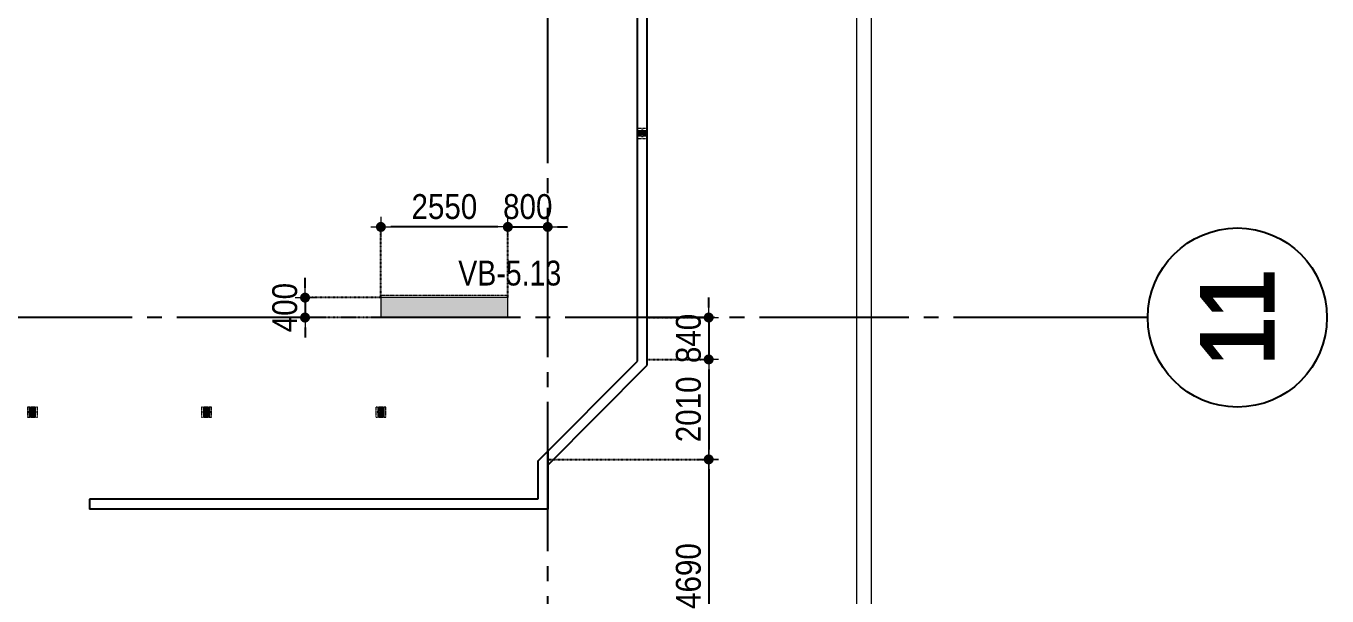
# Model space of a CAD drawing. Header units: millimetres. Extents: x -3973692 to -2843767, y 592734 to 838475.
# Drawn here: x -3459423 to -3433292, y 678236 to 689690 of the extents above; entities that cross this region are included whole.
import ezdxf
from ezdxf.enums import TextEntityAlignment as Align

# ---------------------------------------------------------------- set-up
doc = ezdxf.new("R2010")
doc.units = ezdxf.units.MM
doc.header["$MEASUREMENT"] = 0
doc.header["$PDMODE"] = 3
doc.header["$PDSIZE"] = -20
for name, pattern in [('CHG_XX_Cot_Tang 1$0$CENTER', [20.2, 12.7, -2.5, 2.5, -2.5]), ('CHG_XX_Cot_Tang 1$0$CENTER2', [28.575, 19.05, -3.175, 3.175, -3.175]), ('CHG_XX_Cot_Tang 1$0$HIDDEN', [0.375, 0.25, -0.125]), ('CHG_XX_Cot_Tang 1$0$MB_Luoi truc$0$HTT Hidden 21', [3, 2, -1]), ('CHG_XX_Luoi truc$0$MB_Luoi truc$0$Center101', [13, 10, -1, 1, -1]), ('DIVIDE2', [15.875, 6.35, -3.175, 0, -3.175, 0, -3.175]), ('HIDDEN5', [2.8375, 1.25, -1.5875])]:
    doc.linetypes.add(name, pattern=pattern)
doc.layers.get('0').update_dxf_attribs({"lineweight": 9})
doc.layers.get('Defpoints').update_dxf_attribs({"color": 10, "lineweight": 0})
for name, color, linetype, lineweight in [("'S_General_Dim_1", 1, 'Continuous', 18), ("'S_General_Divide_3 Intermediate", 3, 'DIVIDE2', 40), ("CHG_XX_Cot_Tang 1$0$'S_Steel_Cont_2 Normal", 2, 'Continuous', 25), ("CHG_XX_Cot_Tang 1$0$'S_Steel_Cont_2 Normal_Plate", 150, 'Continuous', 15), ('CHG_XX_Cot_Tang 1$0$Cot thep', 51, 'Continuous', 15), ('CHG_XX_Cot_Tang 1$0$Net thay Tuong', 3, 'Continuous', 20), ('CHG_XX_Cot_Tang 1$0$NS-Pier', 150, 'Continuous', 9), ('CHG_XX_Cot_Tang 1$0$NS-Pier @ 1', 150, 'Continuous', 9), ('CHG_XX_Cot_Tang 1$0$NS-Pier @ 100', 150, 'Continuous', 9), ('CHG_XX_Cot_Tang 1$0$NS-Pier @ 150 VP1', 150, 'Continuous', 9), ('CHG_XX_Cot_Tang 1$0$NS-Pier @ 150 VP2', 150, 'Continuous', 9), ('CHG_XX_Cot_Tang 1$0$NS-Pier @ 150 VP3', 150, 'Continuous', 9), ('CHG_XX_Cot_Tang 1$0$NS-Pier @ 150 VP4', 150, 'Continuous', 9), ('CHG_XX_Cot_Tang 1$0$NS-Pier @ 150 VP5', 150, 'Continuous', 9), ('CHG_XX_Cot_Tang 1$0$NS-Pier @ 150 VP6', 150, 'Continuous', 9), ('CHG_XX_Cot_Tang 1$0$NS-Pier @ 150 VP7', 150, 'Continuous', 9), ('CHG_XX_Cot_Tang 1$0$NS-Pier @ 150 VP8', 150, 'Continuous', 9), ('CHG_XX_Cot_Tang 1$0$NS-Pier @ 150 VP9', 150, 'Continuous', 9), ('CHG_XX_Cot_Tang 1$0$NS-Pier @ 150 VPModel', 150, 'Continuous', 9), ('CHG_XX_Cot_Tang 1$0$NS-Pier @ 200 VP11', 150, 'Continuous', 9), ('CHG_XX_Cot_Tang 1$0$NS-Pier @ 200 VP12', 150, 'Continuous', 9), ('CHG_XX_Cot_Tang 1$0$NS-Pier @ 200 VP13', 150, 'Continuous', 9), ('CHG_XX_Cot_Tang 1$0$NS-Pier @ 200 VP14', 150, 'Continuous', 9), ('CHG_XX_Cot_Tang 1$0$NS-Pier @ 200 VP15', 150, 'Continuous', 9), ('CHG_XX_Cot_Tang 1$0$NS-Pier @ 200 VP16', 150, 'Continuous', 9), ('CHG_XX_Cot_Tang 1$0$NS-Pier @ 200 VP17', 150, 'Continuous', 9), ('CHG_XX_Cot_Tang 1$0$NS-Pier @ 200 VP18', 150, 'Continuous', 9), ('CHG_XX_Cot_Tang 1$0$NS-Pier @ 200 VP19', 150, 'Continuous', 9), ('CHG_XX_Cot_Tang 1$0$NS-Pier @ 200 VP21', 150, 'Continuous', 9), ('CHG_XX_Cot_Tang 1$0$NS-Pier @ 200 VP22', 150, 'Continuous', 9), ('CHG_XX_Cot_Tang 1$0$NS-Pier @ 200 VP23', 150, 'Continuous', 9), ('CHG_XX_Cot_Tang 1$0$NS-Pier @ 200 VP24', 150, 'Continuous', 9), ('CHG_XX_Cot_Tang 1$0$NS-Pier @ 200 VP25', 150, 'Continuous', 9), ('CHG_XX_Cot_Tang 1$0$NS-Pier @ 200 VP26', 150, 'Continuous', 9), ('CHG_XX_Cot_Tang 1$0$NS-Pier @ 200 VP27', 150, 'Continuous', 9), ('CHG_XX_Cot_Tang 1$0$NS-Pier @ 200 VP28', 150, 'Continuous', 9), ('CHG_XX_Cot_Tang 1$0$NS-Pier @ 200 VP30', 150, 'Continuous', 9), ('CHG_XX_Cot_Tang 1$0$NS-Pier @ 200 VP31', 150, 'Continuous', 9), ('CHG_XX_Cot_Tang 1$0$NS-Pier @ 200 VP32', 150, 'Continuous', 9), ('CHG_XX_Cot_Tang 1$0$NS-Pier @ 200 VP33', 150, 'Continuous', 9), ('CHG_XX_Cot_Tang 1$0$NS-Pier @ 200 VP34', 150, 'Continuous', 9), ('CHG_XX_Cot_Tang 1$0$NS-Pier @ 200 VP35', 150, 'Continuous', 9), ('CHG_XX_Cot_Tang 1$0$NS-Pier @ 200 VP36', 150, 'Continuous', 9), ('CHG_XX_Cot_Tang 1$0$NS-Pier @ 200 VP37', 150, 'Continuous', 9), ('CHG_XX_Cot_Tang 1$0$NS-Pier @ 200 VPModel', 150, 'Continuous', 9), ('CHG_XX_Cot_Tang 1$0$NS-Pier @ 350 VP10', 150, 'Continuous', 9), ('CHG_XX_Cot_Tang 1$0$NS-Pier @ 350 VP20', 150, 'Continuous', 9), ('CHG_XX_Cot_Tang 1$0$NS-Pier @ 350 VP29', 150, 'Continuous', 9), ('CHG_XX_Cot_Tang 1$0$NS-Pier @ 350 VPModel', 150, 'Continuous', 9), ('TEXT', 7, 'Continuous', 15)]:
    doc.layers.add(name, color=color, linetype=linetype, lineweight=lineweight)
for name, color, linetype in [("CHG_XX_Cot_Tang 1$0$'S_Concrete_Center_1", 8, 'CHG_XX_Cot_Tang 1$0$CENTER2'), ("CHG_XX_Cot_Tang 1$0$'S_Steel_ Bold", 8, 'Continuous'), ('CHG_XX_Cot_Tang 1$0$Vach VH3', 3, 'Continuous'), ('CHG_XX_Luoi truc$0$Grid', 34, 'Continuous'), ('CHG_XX_Luoi truc$0$Grid Line', 251, 'CHG_XX_Luoi truc$0$MB_Luoi truc$0$Center101'), ('dim', 1, 'Continuous')]:
    doc.layers.add(name, color=color, linetype=linetype)
doc.styles.add('arial', font='arial.ttf', dxfattribs={"width": 0.85})
doc.styles.add('CHG_XX_Luoi truc$0$MB_Luoi truc$0$Grid A-F$0$VNI-HelveCB', font='')
doc.styles.add('TTP-HelCon', font='')
doc.styles.get('CHG_XX_Luoi truc$0$MB_Luoi truc$0$Grid A-F$0$VNI-HelveCB').set_extended_font_data('VNI-Helve-Condense', bold=True)
doc.styles.get('TTP-HelCon').set_extended_font_data('VNI-Helve-Condense')
doc.dimstyles.new('200', dxfattribs={"dimscale": 200, "dimtxt": 2.5, "dimasz": 1, "dimexe": 0, "dimexo": 0, "dimgap": 0.75, "dimtad": 1, "dimdec": 0, "dimrnd": 10, "dimzin": 9, "dimdsep": 46, "dimtxsty": 'arial', "dimblk1": 'DIMDOT', "dimblk2": 'DIMDOT', "dimsah": 1, "dimcen": 2, "dimdle": 3, "dimclre": 8, "dimclrt": 2, "dimadec": 0, "dimazin": 0, "dimtfac": 1, "dimtdec": 0, "dimtix": 1, "dimtmove": 2, "dimatfit": 3, "dimldrblk": 'DIMPIJL', "dimfxl": 1, "dimtvp": 1.8, "dimtolj": 1, "dimtzin": 0, "dimarcsym": 0})

# ---------------------------------------------------------------- blocks, each defined once
blk = doc.blocks.new('*U3260')
at = {"layer": 'CHG_XX_Cot_Tang 1$0$NS-Pier @ 1'}
h = blk.add_hatch(color=256, dxfattribs=at)
h.dxf.hatch_style = 1
h.paths.add_polyline_path([(400, 0), (0, 0), (0, -2550), (400, -2550)])
at = {"layer": 'CHG_XX_Cot_Tang 1$0$NS-Pier @ 100'}
h = blk.add_hatch(color=256, dxfattribs=at)
h.dxf.hatch_style = 1
h.paths.add_polyline_path([(400, 0), (0, 0), (0, -2550), (400, -2550)])
at = {"layer": 'CHG_XX_Cot_Tang 1$0$NS-Pier @ 150 VP1'}
h = blk.add_hatch(color=256, dxfattribs=at)
h.dxf.hatch_style = 1
h.paths.add_polyline_path([(400, 0), (0, 0), (0, -2550), (400, -2550)])
at = {"layer": 'CHG_XX_Cot_Tang 1$0$NS-Pier @ 150 VP2'}
h = blk.add_hatch(color=256, dxfattribs=at)
h.dxf.hatch_style = 1
h.paths.add_polyline_path([(400, 0), (0, 0), (0, -2550), (400, -2550)])
at = {"layer": 'CHG_XX_Cot_Tang 1$0$NS-Pier @ 150 VP3'}
h = blk.add_hatch(color=256, dxfattribs=at)
h.dxf.hatch_style = 1
h.paths.add_polyline_path([(400, 0), (0, 0), (0, -2550), (400, -2550)])
at = {"layer": 'CHG_XX_Cot_Tang 1$0$NS-Pier @ 150 VP4'}
h = blk.add_hatch(color=256, dxfattribs=at)
h.dxf.hatch_style = 1
h.paths.add_polyline_path([(400, 0), (0, 0), (0, -2550), (400, -2550)])
at = {"layer": 'CHG_XX_Cot_Tang 1$0$NS-Pier @ 150 VP5'}
h = blk.add_hatch(color=256, dxfattribs=at)
h.dxf.hatch_style = 1
h.paths.add_polyline_path([(400, 0), (0, 0), (0, -2550), (400, -2550)])
at = {"layer": 'CHG_XX_Cot_Tang 1$0$NS-Pier @ 150 VP6'}
h = blk.add_hatch(color=256, dxfattribs=at)
h.dxf.hatch_style = 1
h.paths.add_polyline_path([(400, 0), (0, 0), (0, -2550), (400, -2550)])
at = {"layer": 'CHG_XX_Cot_Tang 1$0$NS-Pier @ 150 VP7'}
h = blk.add_hatch(color=256, dxfattribs=at)
h.dxf.hatch_style = 1
h.paths.add_polyline_path([(400, 0), (0, 0), (0, -2550), (400, -2550)])
at = {"layer": 'CHG_XX_Cot_Tang 1$0$NS-Pier @ 150 VP8'}
h = blk.add_hatch(color=256, dxfattribs=at)
h.dxf.hatch_style = 1
h.paths.add_polyline_path([(400, 0), (0, 0), (0, -2550), (400, -2550)])
at = {"layer": 'CHG_XX_Cot_Tang 1$0$NS-Pier @ 150 VP9'}
h = blk.add_hatch(color=256, dxfattribs=at)
h.dxf.hatch_style = 1
h.paths.add_polyline_path([(400, 0), (0, 0), (0, -2550), (400, -2550)])
at = {"layer": 'CHG_XX_Cot_Tang 1$0$NS-Pier @ 150 VPModel'}
h = blk.add_hatch(color=256, dxfattribs=at)
h.dxf.hatch_style = 1
h.paths.add_polyline_path([(400, 0), (0, 0), (0, -2550), (400, -2550)])
at = {"layer": 'CHG_XX_Cot_Tang 1$0$NS-Pier @ 200 VP11'}
h = blk.add_hatch(color=256, dxfattribs=at)
h.dxf.hatch_style = 1
h.paths.add_polyline_path([(400, 0), (0, 0), (0, -2550), (400, -2550)])
at = {"layer": 'CHG_XX_Cot_Tang 1$0$NS-Pier @ 200 VP12'}
h = blk.add_hatch(color=256, dxfattribs=at)
h.dxf.hatch_style = 1
h.paths.add_polyline_path([(400, 0), (0, 0), (0, -2550), (400, -2550)])
at = {"layer": 'CHG_XX_Cot_Tang 1$0$NS-Pier @ 200 VP13'}
h = blk.add_hatch(color=256, dxfattribs=at)
h.dxf.hatch_style = 1
h.paths.add_polyline_path([(400, 0), (0, 0), (0, -2550), (400, -2550)])
at = {"layer": 'CHG_XX_Cot_Tang 1$0$NS-Pier @ 200 VP14'}
h = blk.add_hatch(color=256, dxfattribs=at)
h.dxf.hatch_style = 1
h.paths.add_polyline_path([(400, 0), (0, 0), (0, -2550), (400, -2550)])
at = {"layer": 'CHG_XX_Cot_Tang 1$0$NS-Pier @ 200 VP15'}
h = blk.add_hatch(color=256, dxfattribs=at)
h.dxf.hatch_style = 1
h.paths.add_polyline_path([(400, 0), (0, 0), (0, -2550), (400, -2550)])
at = {"layer": 'CHG_XX_Cot_Tang 1$0$NS-Pier @ 200 VP16'}
h = blk.add_hatch(color=256, dxfattribs=at)
h.dxf.hatch_style = 1
h.paths.add_polyline_path([(400, 0), (0, 0), (0, -2550), (400, -2550)])
at = {"layer": 'CHG_XX_Cot_Tang 1$0$NS-Pier @ 200 VP17'}
h = blk.add_hatch(color=256, dxfattribs=at)
h.dxf.hatch_style = 1
h.paths.add_polyline_path([(400, 0), (0, 0), (0, -2550), (400, -2550)])
at = {"layer": 'CHG_XX_Cot_Tang 1$0$NS-Pier @ 200 VP18'}
h = blk.add_hatch(color=256, dxfattribs=at)
h.dxf.hatch_style = 1
h.paths.add_polyline_path([(400, 0), (0, 0), (0, -2550), (400, -2550)])
at = {"layer": 'CHG_XX_Cot_Tang 1$0$NS-Pier @ 200 VP19'}
h = blk.add_hatch(color=256, dxfattribs=at)
h.dxf.hatch_style = 1
h.paths.add_polyline_path([(400, 0), (0, 0), (0, -2550), (400, -2550)])
at = {"layer": 'CHG_XX_Cot_Tang 1$0$NS-Pier @ 200 VP21'}
h = blk.add_hatch(color=256, dxfattribs=at)
h.dxf.hatch_style = 1
h.paths.add_polyline_path([(400, 0), (0, 0), (0, -2550), (400, -2550)])
at = {"layer": 'CHG_XX_Cot_Tang 1$0$NS-Pier @ 200 VP22'}
h = blk.add_hatch(color=256, dxfattribs=at)
h.dxf.hatch_style = 1
h.paths.add_polyline_path([(400, 0), (0, 0), (0, -2550), (400, -2550)])
at = {"layer": 'CHG_XX_Cot_Tang 1$0$NS-Pier @ 200 VP23'}
h = blk.add_hatch(color=256, dxfattribs=at)
h.dxf.hatch_style = 1
h.paths.add_polyline_path([(400, 0), (0, 0), (0, -2550), (400, -2550)])
at = {"layer": 'CHG_XX_Cot_Tang 1$0$NS-Pier @ 200 VP24'}
h = blk.add_hatch(color=256, dxfattribs=at)
h.dxf.hatch_style = 1
h.paths.add_polyline_path([(400, 0), (0, 0), (0, -2550), (400, -2550)])
at = {"layer": 'CHG_XX_Cot_Tang 1$0$NS-Pier @ 200 VP25'}
h = blk.add_hatch(color=256, dxfattribs=at)
h.dxf.hatch_style = 1
h.paths.add_polyline_path([(400, 0), (0, 0), (0, -2550), (400, -2550)])
at = {"layer": 'CHG_XX_Cot_Tang 1$0$NS-Pier @ 200 VP26'}
h = blk.add_hatch(color=256, dxfattribs=at)
h.dxf.hatch_style = 1
h.paths.add_polyline_path([(400, 0), (0, 0), (0, -2550), (400, -2550)])
at = {"layer": 'CHG_XX_Cot_Tang 1$0$NS-Pier @ 200 VP27'}
h = blk.add_hatch(color=256, dxfattribs=at)
h.dxf.hatch_style = 1
h.paths.add_polyline_path([(400, 0), (0, 0), (0, -2550), (400, -2550)])
at = {"layer": 'CHG_XX_Cot_Tang 1$0$NS-Pier @ 200 VP28'}
h = blk.add_hatch(color=256, dxfattribs=at)
h.dxf.hatch_style = 1
h.paths.add_polyline_path([(400, 0), (0, 0), (0, -2550), (400, -2550)])
at = {"layer": 'CHG_XX_Cot_Tang 1$0$NS-Pier @ 200 VP30'}
h = blk.add_hatch(color=256, dxfattribs=at)
h.dxf.hatch_style = 1
h.paths.add_polyline_path([(400, 0), (0, 0), (0, -2550), (400, -2550)])
at = {"layer": 'CHG_XX_Cot_Tang 1$0$NS-Pier @ 200 VP31'}
h = blk.add_hatch(color=256, dxfattribs=at)
h.dxf.hatch_style = 1
h.paths.add_polyline_path([(400, 0), (0, 0), (0, -2550), (400, -2550)])
at = {"layer": 'CHG_XX_Cot_Tang 1$0$NS-Pier @ 200 VP32'}
h = blk.add_hatch(color=256, dxfattribs=at)
h.dxf.hatch_style = 1
h.paths.add_polyline_path([(400, 0), (0, 0), (0, -2550), (400, -2550)])
at = {"layer": 'CHG_XX_Cot_Tang 1$0$NS-Pier @ 200 VP33'}
h = blk.add_hatch(color=256, dxfattribs=at)
h.dxf.hatch_style = 1
h.paths.add_polyline_path([(400, 0), (0, 0), (0, -2550), (400, -2550)])
at = {"layer": 'CHG_XX_Cot_Tang 1$0$NS-Pier @ 200 VP34'}
h = blk.add_hatch(color=256, dxfattribs=at)
h.dxf.hatch_style = 1
h.paths.add_polyline_path([(400, 0), (0, 0), (0, -2550), (400, -2550)])
at = {"layer": 'CHG_XX_Cot_Tang 1$0$NS-Pier @ 200 VP35'}
h = blk.add_hatch(color=256, dxfattribs=at)
h.dxf.hatch_style = 1
h.paths.add_polyline_path([(400, 0), (0, 0), (0, -2550), (400, -2550)])
at = {"layer": 'CHG_XX_Cot_Tang 1$0$NS-Pier @ 200 VP36'}
h = blk.add_hatch(color=256, dxfattribs=at)
h.dxf.hatch_style = 1
h.paths.add_polyline_path([(400, 0), (0, 0), (0, -2550), (400, -2550)])
at = {"layer": 'CHG_XX_Cot_Tang 1$0$NS-Pier @ 200 VP37'}
h = blk.add_hatch(color=256, dxfattribs=at)
h.dxf.hatch_style = 1
h.paths.add_polyline_path([(400, 0), (0, 0), (0, -2550), (400, -2550)])
at = {"layer": 'CHG_XX_Cot_Tang 1$0$NS-Pier @ 200 VPModel'}
h = blk.add_hatch(color=256, dxfattribs=at)
h.dxf.hatch_style = 1
h.paths.add_polyline_path([(400, 0), (0, 0), (0, -2550), (400, -2550)])
at = {"layer": 'CHG_XX_Cot_Tang 1$0$NS-Pier @ 350 VP10'}
h = blk.add_hatch(color=256, dxfattribs=at)
h.dxf.hatch_style = 1
h.paths.add_polyline_path([(400, 0), (0, 0), (0, -2550), (400, -2550)])
at = {"layer": 'CHG_XX_Cot_Tang 1$0$NS-Pier @ 350 VP20'}
h = blk.add_hatch(color=256, dxfattribs=at)
h.dxf.hatch_style = 1
h.paths.add_polyline_path([(400, 0), (0, 0), (0, -2550), (400, -2550)])
at = {"layer": 'CHG_XX_Cot_Tang 1$0$NS-Pier @ 350 VP29'}
h = blk.add_hatch(color=256, dxfattribs=at)
h.dxf.hatch_style = 1
h.paths.add_polyline_path([(400, 0), (0, 0), (0, -2550), (400, -2550)])
at = {"layer": 'CHG_XX_Cot_Tang 1$0$NS-Pier @ 350 VPModel'}
h = blk.add_hatch(color=256, dxfattribs=at)
h.dxf.hatch_style = 1
h.paths.add_polyline_path([(400, 0), (0, 0), (0, -2550), (400, -2550)])
blk = doc.blocks.new('CHG_XX_Cot_Tang 1$0$Block A_C450x2250')
at = {"layer": 'CHG_XX_Cot_Tang 1$0$NS-Pier', "color": 9, "linetype": 'CHG_XX_Cot_Tang 1$0$MB_Luoi truc$0$HTT Hidden 21'}
blk.add_lwpolyline([(0, 0), (-50, 0), (-50, -2550), (0, -2550)], dxfattribs=at)
at = {"layer": 'CHG_XX_Cot_Tang 1$0$NS-Pier'}
blk.add_lwpolyline([(400, -2550), (0, -2550), (0, 0), (400, 0)], close=True, dxfattribs=at)
blk.add_blockref('*U3260', (0, 0), dxfattribs=at)
blk = doc.blocks.new('*U2973')
at = {"layer": "CHG_XX_Cot_Tang 1$0$'S_Steel_ Bold", "linetype": 'CHG_XX_Cot_Tang 1$0$CENTER', "ltscale": 0.05}
for p, q in [((-13, 0), (13, 0)), ((0, 13), (0, -13))]:
    blk.add_line(p, q, dxfattribs=at)
at = {"layer": "CHG_XX_Cot_Tang 1$0$'S_Steel_ Bold", "color": 1}
blk.add_circle((0, 0), 7, dxfattribs=at)
blk = doc.blocks.new('CHG_XX_Cot_Tang 1$0$A$C42BB3C5E')
at = {"color": 8, "linetype": 'CHG_XX_Cot_Tang 1$0$MB_Luoi truc$0$HTT Hidden 21'}
blk.add_lwpolyline([(-75, -113), (125, -113), (125, 87), (-75, 87)], close=True, dxfattribs=at)
at = {"layer": "CHG_XX_Cot_Tang 1$0$'S_Concrete_Center_1"}
for p, q in [((25, 63), (25, -88)), ((125, -13), (-83, -13))]:
    blk.add_line(p, q, dxfattribs=at)
at = {"layer": "CHG_XX_Cot_Tang 1$0$'S_Steel_Cont_2 Normal"}
blk.add_lwpolyline([(-37, -15, 0.414214), (-43, -21), (-43, -50), (-50, -50), (-50, 25), (-43, 25), (-43, -4, 0.414214), (-37, -10), (87, -10, 0.414214), (93, -4), (93, 25), (100, 25), (100, -50), (93, -50), (93, -21, 0.414214), (87, -15)], format="xyb", close=True, dxfattribs=at)
at = {"layer": "CHG_XX_Cot_Tang 1$0$'S_Steel_Cont_2 Normal_Plate"}
blk.add_lwpolyline([(115, 45), (115, -70), (-65, -70), (-65, 45)], close=True, dxfattribs=at)
at = {"layer": "CHG_XX_Cot_Tang 1$0$'S_Steel_ Bold"}
for p in [(-10, 20), (60, 20)]:
    blk.add_blockref('*U2973', p, dxfattribs=at)
at = {"layer": "CHG_XX_Cot_Tang 1$0$'S_Steel_ Bold", "xscale": -1, "rotation": 180}
for p in [(-10, -45), (60, -45)]:
    blk.add_blockref('*U2973', p, dxfattribs=at)
blk = doc.blocks.new('CHG_XX_Cot_Tang 1$0$net pergola')
at = {"layer": 'CHG_XX_Cot_Tang 1$0$Net thay Tuong'}
blk.add_blockref('CHG_XX_Cot_Tang 1$0$A$C42BB3C5E', (67007, 26063), dxfattribs=at)
at = {"layer": 'CHG_XX_Cot_Tang 1$0$Net thay Tuong', "rotation": 270}
for p in [(54795, 20475), (58294, 20475), (61794, 20475)]:
    blk.add_blockref('CHG_XX_Cot_Tang 1$0$A$C42BB3C5E', p, dxfattribs=at)
blk = doc.blocks.new('*U2841')
at = {"layer": 'CHG_XX_Luoi truc$0$Grid Line'}
blk.add_line((0, 0), (0, 608), dxfattribs=at)
at = {"layer": 'CHG_XX_Luoi truc$0$Grid', "lineweight": -2, "style": 'CHG_XX_Luoi truc$0$MB_Luoi truc$0$Grid A-F$0$VNI-HelveCB'}
for tag, p in [('GRIDSUB', (0, 617)), ('GRID', (0, -9))]:
    blk.add_attdef(tag, text='', height=5, dxfattribs=at).set_placement(p, align=Align.MIDDLE)
blk = doc.blocks.new('*U2843')
at = {"layer": 'CHG_XX_Luoi truc$0$Grid', "lineweight": -2}
blk.add_line((0, -3), (0, 0), dxfattribs=at)
blk.add_circle((0, -9), 6, dxfattribs=at)
at = {"layer": 'CHG_XX_Luoi truc$0$Grid Line'}
blk.add_line((0, 0), (0, 438), dxfattribs=at)
at = {"layer": 'CHG_XX_Luoi truc$0$Grid', "lineweight": -2, "style": 'CHG_XX_Luoi truc$0$MB_Luoi truc$0$Grid A-F$0$VNI-HelveCB'}
for tag, p in [('GRIDSUB', (0, 447)), ('GRID', (0, -9))]:
    blk.add_attdef(tag, text='', height=5, dxfattribs=at).set_placement(p, align=Align.MIDDLE)
blk = doc.blocks.new('CHG_XX_Luoi truc')
at = {"layer": 'CHG_XX_Luoi truc$0$Grid', "xscale": 300, "yscale": 300, "zscale": 300}
blk.add_blockref('*U2841', (99550, -12747), dxfattribs=at)
at = {"layer": 'CHG_XX_Luoi truc$0$Grid'}
ref = blk.add_blockref('*U2843', (110703, 73850), dxfattribs=dict(at, xscale=300.0000000000013, yscale=300.0000000000013, zscale=300.0000000000013, rotation=90))
ref.add_attrib('GRID', '11', dxfattribs={"lineweight": -2, "height": 1500, "rotation": 90, "style": 'CHG_XX_Luoi truc$0$MB_Luoi truc$0$Grid A-F$0$VNI-HelveCB'}).set_placement((113403, 73850), align=Align.MIDDLE)
blk = doc.blocks.new('CHG_XX_Cot_Tang 1')
at = {"layer": 'CHG_XX_Cot_Tang 1$0$NS-Pier', "linetype": 'Continuous', "ltscale": 5}
blk.add_lwpolyline([(-300, 85450), (-10900, 85450), (-10900, 163400), (99639.2, 163400), (106050, 158254.3), (106050, -6022), (103575.5, -9000), (32350, -9000), (32350, 84050), (-300, 84050)], close=True, dxfattribs=at)
at = {"layer": 'CHG_XX_Cot_Tang 1$0$NS-Pier', "linetype": 'CHG_XX_Cot_Tang 1$0$HIDDEN', "ltscale": 5}
blk.add_lwpolyline([(32650, 84350), (0, 84350), (0, 85750), (-10600, 85750), (-10600, 163100), (99533.7, 163100), (105750, 158110.4), (105750, -5913.6), (103434.7, -8700), (32650, -8700), (32650, 84350), (32650, -8700), (103404.7, -8700)], dxfattribs=at)
at = {"layer": 'CHG_XX_Cot_Tang 1$0$Vach VH3'}
for p, q in [((101350.9, 72976.9), (101350.9, 128050)), ((101549.6, 72893.1), (101551.1, 127850)), ((99350, 70966.8), (101350.9, 72976.9)), ((99550, 70884.3), (101549.6, 72893.1)), ((99550, 71167.8), (99550, 70884.3)), ((99350, 70966.8), (99350, 70199.1)), ((99550, 70884.3), (99550, 70200)), ((99550, 70884.3), (99550, 69999.1)), ((99550, 70000), (99550, 70884.3)), ((99350, 70199.1), (90350, 70200)), ((90350, 70200), (90350, 70000)), ((99550, 69999.1), (90350, 70000))]:
    blk.add_line(p, q, dxfattribs=at)
at = {"layer": 'CHG_XX_Cot_Tang 1$0$Cot thep'}
blk.add_blockref('CHG_XX_Cot_Tang 1$0$net pergola', (34418.2, 51500), dxfattribs=at)
at = {"layer": 'CHG_XX_Cot_Tang 1$0$NS-Pier'}
blk.add_blockref('CHG_XX_Luoi truc', (0, 0), dxfattribs=at)
at = {"layer": 'CHG_XX_Cot_Tang 1$0$NS-Pier', "xscale": -1, "rotation": 90}
blk.add_blockref('CHG_XX_Cot_Tang 1$0$Block A_C450x2250', (96200, 74250), dxfattribs=at)
blk = doc.blocks.new('DIMDOT')
for p, q in [((1, 0), (-1, 0)), ((0, -1), (0, 1))]:
    blk.add_line(p, q)
at = {"const_width": 0.5}
blk.add_lwpolyline([(-0.25, 0, 1), (0.25, 0, 1)], format="xyb", close=True, dxfattribs=at)
blk = doc.blocks.new('*D242')
at = {"layer": "'S_General_Dim_1", "color": 0, "lineweight": -2, "transparency": 16777216}
for p, q in [((-3453819, 684431), (-3453819, 684631)), ((-3453819, 684231), (-3453819, 683831)), ((-3453819, 683631), (-3453819, 683431))]:
    blk.add_line(p, q, dxfattribs=at)
at = {"layer": "'S_General_Dim_1", "color": 8, "linetype": 'HIDDEN5', "lineweight": -2, "transparency": 16777216}
for p, q in [((-3452295, 684231), (-3453819, 684231)), ((-3452295, 683831), (-3453819, 683831))]:
    blk.add_line(p, q, dxfattribs=at)
at = {"layer": 'Defpoints', "color": 0, "transparency": 16777216}
for p in [(-3452295, 684231), (-3453819, 683831), (-3452295, 683831)]:
    blk.add_point(p, dxfattribs=at)
at = {"layer": "'S_General_Dim_1", "color": 0, "lineweight": -2, "transparency": 16777216, "xscale": 200, "yscale": 200, "zscale": 200}
for p, rotation in [((-3453819, 684231), 270), ((-3453819, 683831), 90)]:
    blk.add_blockref('DIMDOT', p, dxfattribs=dict(at, rotation=rotation))
at = {"layer": "'S_General_Dim_1", "color": 2, "transparency": 16777216, "insert": (-3454224, 684031), "char_height": 500, "attachment_point": 5, "rotation": 90, "style": 'arial'}
blk.add_mtext('\\A1;400', dxfattribs=at)
blk = doc.blocks.new('DIMPIJL')
at = {"linetype": 'ByBlock'}
blk.add_solid([(-2.5, 0.42), (-2.5, -0.42), (0, 0)], dxfattribs=at)
blk = doc.blocks.new('*D243')
at = {"layer": "'S_General_Dim_1", "color": 8, "linetype": 'HIDDEN5', "lineweight": -2, "transparency": 16777216}
for p, q in [((-3452295, 684231), (-3452295, 685652)), ((-3449745, 684231), (-3449745, 685652))]:
    blk.add_line(p, q, dxfattribs=at)
at = {"layer": "'S_General_Dim_1", "color": 0, "lineweight": -2, "transparency": 16777216}
blk.add_line((-3449945, 685652), (-3452095, 685652), dxfattribs=at)
at = {"layer": 'Defpoints', "color": 0, "transparency": 16777216}
for p in [(-3452295, 685652), (-3452295, 684231), (-3449745, 684231)]:
    blk.add_point(p, dxfattribs=at)
at = {"layer": "'S_General_Dim_1", "color": 0, "lineweight": -2, "transparency": 16777216, "xscale": 200, "yscale": 200, "zscale": 200, "rotation": 180}
blk.add_blockref('DIMDOT', (-3452295, 685652), dxfattribs=at)
at = {"layer": "'S_General_Dim_1", "color": 0, "lineweight": -2, "transparency": 16777216, "xscale": 200, "yscale": 200, "zscale": 200}
blk.add_blockref('DIMDOT', (-3449745, 685652), dxfattribs=at)
at = {"layer": "'S_General_Dim_1", "color": 2, "transparency": 16777216, "insert": (-3451020, 686058), "char_height": 500, "attachment_point": 5, "style": 'arial'}
blk.add_mtext('\\A1;2550', dxfattribs=at)
blk = doc.blocks.new('*D244')
at = {"layer": "'S_General_Dim_1", "color": 0, "lineweight": -2, "transparency": 16777216}
for p, q in [((-3449945, 685652), (-3450145, 685652)), ((-3449745, 685652), (-3448945, 685652)), ((-3448745, 685652), (-3448545, 685652))]:
    blk.add_line(p, q, dxfattribs=at)
at = {"layer": "'S_General_Dim_1", "color": 8, "linetype": 'HIDDEN5', "lineweight": -2, "transparency": 16777216}
for p, q in [((-3449745, 684231), (-3449745, 685652)), ((-3448945, 685143), (-3448945, 685652))]:
    blk.add_line(p, q, dxfattribs=at)
at = {"layer": 'Defpoints', "color": 0, "transparency": 16777216}
for p in [(-3448945, 685652), (-3448945, 685143), (-3449745, 684231)]:
    blk.add_point(p, dxfattribs=at)
at = {"layer": "'S_General_Dim_1", "color": 0, "lineweight": -2, "transparency": 16777216, "xscale": 200, "yscale": 200, "zscale": 200}
blk.add_blockref('DIMDOT', (-3449745, 685652), dxfattribs=at)
at = {"layer": "'S_General_Dim_1", "color": 0, "lineweight": -2, "transparency": 16777216, "xscale": 200, "yscale": 200, "zscale": 200, "rotation": 180}
blk.add_blockref('DIMDOT', (-3448945, 685652), dxfattribs=at)
at = {"layer": "'S_General_Dim_1", "color": 2, "transparency": 16777216, "insert": (-3449345, 686058), "char_height": 500, "attachment_point": 5, "style": 'arial'}
blk.add_mtext('\\A1;800', dxfattribs=at)
blk = doc.blocks.new('b')
at = {"layer": 'TEXT', "color": 3, "style": 'TTP-HelCon'}
blk.add_text('VB-5.13', height=500, dxfattribs=at).set_placement((-1796, -77756))
blk = doc.blocks.new('*D2374')
at = {"layer": "'S_General_Dim_1", "color": 0, "lineweight": -2, "transparency": 16777216}
for p, q in [((-3445711, 684031), (-3445711, 684231)), ((-3445711, 683831), (-3445711, 682990)), ((-3445711, 682790), (-3445711, 682590))]:
    blk.add_line(p, q, dxfattribs=at)
at = {"layer": "'S_General_Dim_1", "color": 8, "linetype": 'HIDDEN5', "lineweight": -2, "transparency": 16777216}
for p, q in [((-3446946, 683831), (-3445711, 683831)), ((-3446946, 682990), (-3445711, 682990))]:
    blk.add_line(p, q, dxfattribs=at)
at = {"layer": 'Defpoints', "color": 0, "transparency": 16777216}
for p in [(-3446946, 683831), (-3446946, 682990), (-3445711, 682990)]:
    blk.add_point(p, dxfattribs=at)
at = {"layer": "'S_General_Dim_1", "color": 0, "lineweight": -2, "transparency": 16777216, "xscale": 200, "yscale": 200, "zscale": 200}
for p, rotation in [((-3445711, 683831), 270), ((-3445711, 682990), 90)]:
    blk.add_blockref('DIMDOT', p, dxfattribs=dict(at, rotation=rotation))
at = {"layer": "'S_General_Dim_1", "color": 2, "transparency": 16777216, "insert": (-3446117, 683411), "char_height": 500, "attachment_point": 5, "rotation": 90, "style": 'arial'}
blk.add_mtext('\\A1;840', dxfattribs=at)
blk = doc.blocks.new('*D2375')
at = {"layer": "'S_General_Dim_1", "color": 8, "linetype": 'HIDDEN5', "lineweight": -2, "transparency": 16777216}
for p, q in [((-3446946, 682990), (-3445711, 682990)), ((-3448945, 680981), (-3445711, 680981))]:
    blk.add_line(p, q, dxfattribs=at)
at = {"layer": "'S_General_Dim_1", "color": 0, "lineweight": -2, "transparency": 16777216}
blk.add_line((-3445711, 682790), (-3445711, 681181), dxfattribs=at)
at = {"layer": 'Defpoints', "color": 0, "transparency": 16777216}
for p in [(-3446946, 682990), (-3448945, 680981), (-3445711, 680981)]:
    blk.add_point(p, dxfattribs=at)
at = {"layer": "'S_General_Dim_1", "color": 0, "lineweight": -2, "transparency": 16777216, "xscale": 200, "yscale": 200, "zscale": 200}
for p, rotation in [((-3445711, 682990), 90), ((-3445711, 680981), 270)]:
    blk.add_blockref('DIMDOT', p, dxfattribs=dict(at, rotation=rotation))
at = {"layer": "'S_General_Dim_1", "color": 2, "transparency": 16777216, "insert": (-3446117, 681986), "char_height": 500, "attachment_point": 5, "rotation": 90, "style": 'arial'}
blk.add_mtext('\\A1;2010', dxfattribs=at)
blk = doc.blocks.new('*D2376')
at = {"layer": "'S_General_Dim_1", "color": 8, "linetype": 'HIDDEN5', "lineweight": -2, "transparency": 16777216}
for p, q in [((-3448945, 680981), (-3445711, 680981)), ((-3448745, 676291), (-3445711, 676291))]:
    blk.add_line(p, q, dxfattribs=at)
at = {"layer": "'S_General_Dim_1", "color": 0, "lineweight": -2, "transparency": 16777216}
blk.add_line((-3445711, 680781), (-3445711, 676491), dxfattribs=at)
at = {"layer": 'Defpoints', "color": 0, "transparency": 16777216}
for p in [(-3448945, 680981), (-3448745, 676291), (-3445711, 676291)]:
    blk.add_point(p, dxfattribs=at)
at = {"layer": "'S_General_Dim_1", "color": 0, "lineweight": -2, "transparency": 16777216, "xscale": 200, "yscale": 200, "zscale": 200}
for p, rotation in [((-3445711, 680981), 90), ((-3445711, 676291), 270)]:
    blk.add_blockref('DIMDOT', p, dxfattribs=dict(at, rotation=rotation))
at = {"layer": "'S_General_Dim_1", "color": 2, "transparency": 16777216, "insert": (-3446117, 678636), "char_height": 500, "attachment_point": 5, "rotation": 90, "style": 'arial'}
blk.add_mtext('\\A1;4690', dxfattribs=at)

msp = doc.modelspace()

# ---------------------------------------------------------------- block references
at = {"layer": "'S_General_Divide_3 Intermediate"}
msp.add_blockref('CHG_XX_Cot_Tang 1', (-3548495.2, 609981), dxfattribs=at)
at = {"layer": 'dim'}
msp.add_blockref('b', (-3448945.2, 762231), dxfattribs=at)

# ---------------------------------------------------------------- dimensions: what is measured, and where the dimension line sits
at = {"layer": "'S_General_Dim_1"}
for base, p2, picture, middle in [((-3452295.2, 685652.4), (-3452295.2, 684231), '*D243', (-3451020.2, 686057.7)), ((-3448945.2, 685652.4), (-3448945.2, 685143.2), '*D244', (-3449345.2, 686057.7))]:
    dim = msp.add_linear_dim(base=base, p1=(-3449745.2, 684231), p2=p2, dimstyle='200', dxfattribs=at)
    dim.commit()
    dim.dimension.update_dxf_attribs({"geometry": picture, "text_midpoint": middle})
dim = msp.add_linear_dim(base=(-3453819.1, 683831), p1=(-3452295.2, 684231), p2=(-3452295.2, 683831), angle=90, dimstyle='200', dxfattribs=at)
dim.commit()
dim.dimension.update_dxf_attribs({"geometry": '*D242', "text_midpoint": (-3454224.4, 684031)})
for base, p1, p2, picture, middle in [((-3445711.3, 682990.3), (-3446945.6, 683831), (-3446945.6, 682990.3), '*D2374', (-3446116.6, 683410.6)), ((-3445711.3, 680981.5), (-3446945.6, 682990.3), (-3448945.2, 680981.5), '*D2375', (-3446116.6, 681985.9)), ((-3445711.325, 676291.0114), (-3448945.1986, 680981.4683), (-3448745.1986, 676291.0114), '*D2376', (-3446116.6115, 678636.2399))]:
    dim = msp.add_linear_dim(base=base, p1=p1, p2=p2, angle=90, dimstyle='200', override={"dimrnd": 10}, dxfattribs=at)
    dim.commit()
    dim.dimension.update_dxf_attribs({"geometry": picture, "text_midpoint": middle})

doc.saveas('drawing.dxf')
